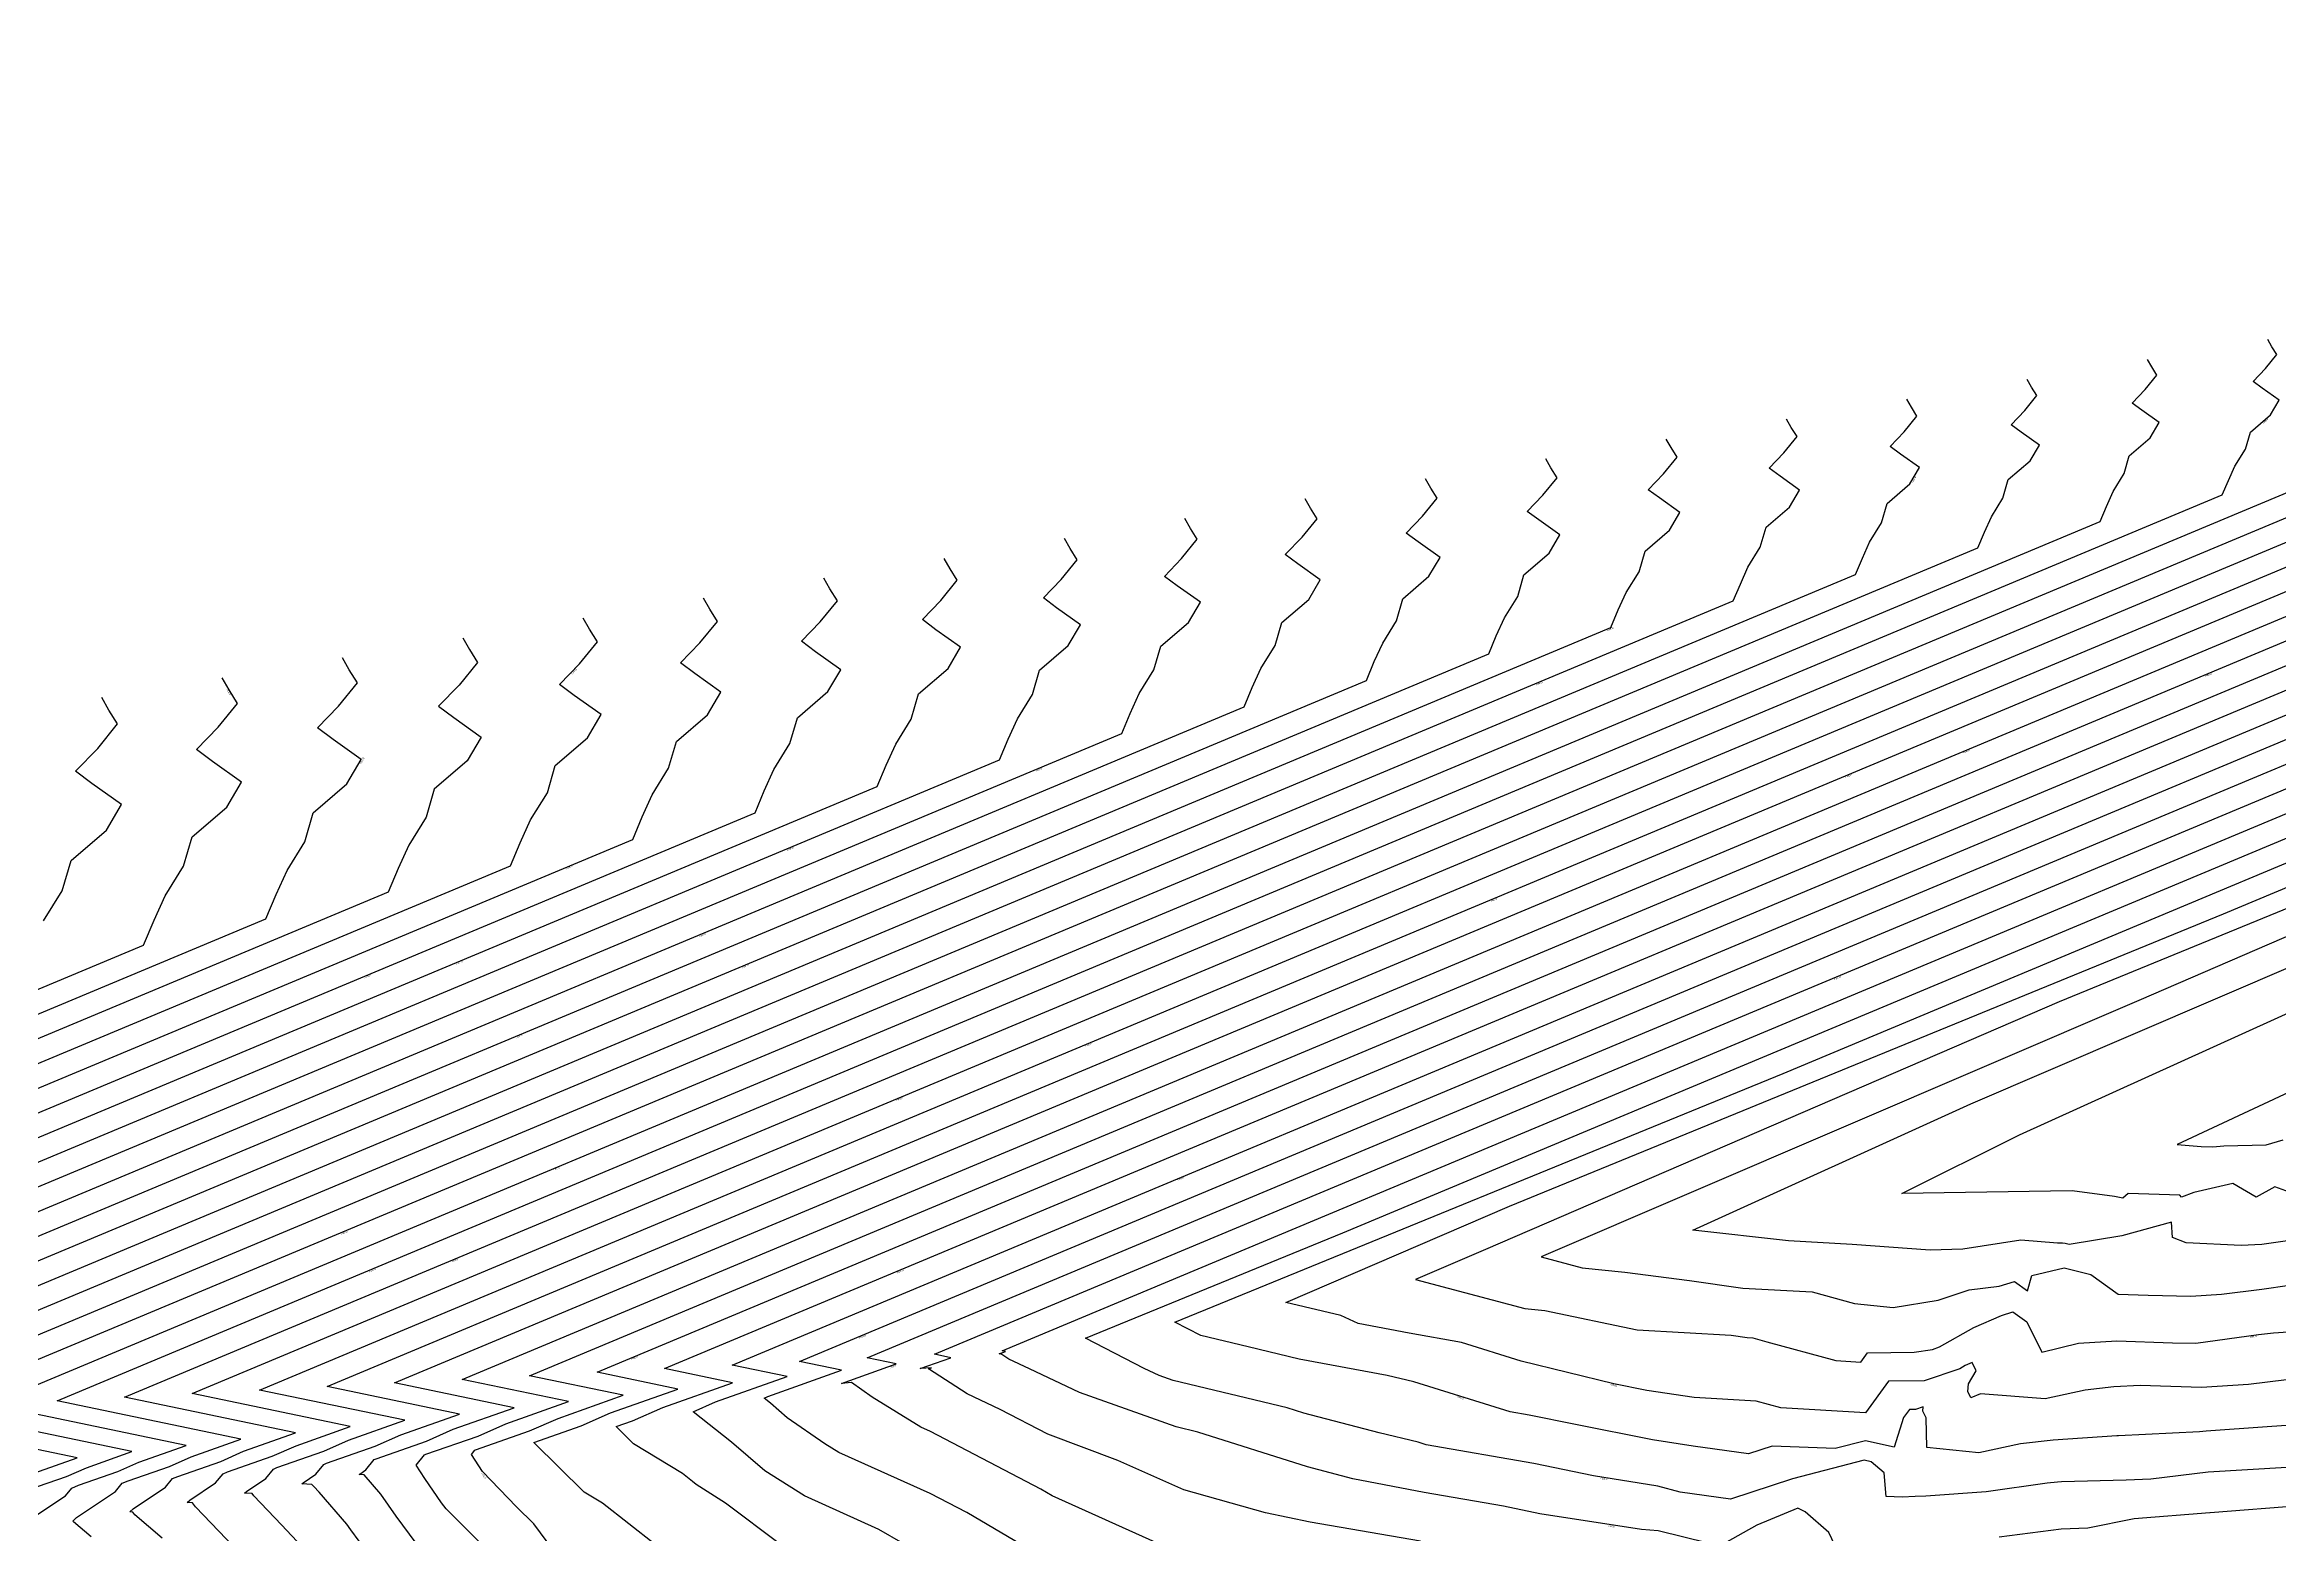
# Model space of a CAD drawing. Extents: x 1684434 to 1702565, y 997334 to 1000228.
# Drawn here: x 1698691 to 1699225, y 999727 to 1000083 of the extents above; entities that cross this region are included whole.
import ezdxf

# ---------------------------------------------------------------- set-up
doc = ezdxf.new("R2010")
doc.units = 0
doc.layers.add('Default', color=7, linetype='Continuous')

msp = doc.modelspace()

# ---------------------------------------------------------------- linework, layer by layer
at = {"layer": 'Default'}
for points in [[(1699226.43, 999763.7), (1699217.42, 999762.58), (1699206.14, 999761.83), (1699191.49, 999762.31), (1699185.21, 999762.05), (1699178.42, 999761.19), (1699168.8, 999759.17), (1699153.41, 999760.37), (1699151.1, 999759.41), (1699150.34, 999760.89), (1699150.52, 999762.77), (1699152.35, 999765.85), (1699151.37, 999767.8), (1699149.73, 999767.08), (1699148.43, 999766.34), (1699139.93, 999763.47), (1699131.44, 999763.39), (1699125.89, 999755.78), (1699105.69, 999757), (1699099.8, 999758.61), (1699085.03, 999759.45), (1699073.7, 999761.14), (1699065.81, 999762.71), (1699043.67, 999768.16), (1699029.44, 999772.62), (1699016.98, 999774.81), (1699004.76, 999777.14), (1699000.66, 999779.04), (1698987.52, 999782.15), (1699040.92, 999805.2), (1699211.38, 999874.98), (1699707.5, 1000082.51)], [(1699228.64, 999752.97), (1699209.47, 999751.57), (1699207.26, 999751.44), (1699205.65, 999751.24), (1699186.38, 999750.32), (1699185.97, 999750.31), (1699170.74, 999749.26), (1699162.93, 999748.38), (1699153, 999746.26), (1699140.57, 999747.55), (1699140.41, 999754.62), (1699139.6, 999756.2), (1699139.7, 999757.26), (1699137.87, 999756.64), (1699136.45, 999756.62), (1699135.04, 999754.68), (1699132.74, 999747.63), (1699125.95, 999749.13), (1699118.71, 999747.26), (1699103.65, 999747.86), (1699098, 999746), (1699084.8, 999747.88), (1699075.03, 999749.33), (1699056.66, 999752.99), (1699045.62, 999755.24), (1699041.05, 999756.04), (1699018.09, 999763.19), (1699011.71, 999764.76), (1698990.66, 999768.63), (1698978.47, 999771.54), (1698967.19, 999774.25), (1698961.01, 999777.43), (1699106.24, 999836.88), (1699678.31, 1000076.19)], [(1699226.55, 999742.77), (1699207.73, 999741.68), (1699194.03, 999740.01), (1699188.2, 999739.73), (1699172.76, 999739.35), (1699171.79, 999739.28), (1699169.28, 999739), (1699154.78, 999736.92), (1699140.35, 999735.95), (1699137.81, 999735.8), (1699134.68, 999735.66), (1699130.85, 999735.85), (1699130.41, 999741.52), (1699127.27, 999744.12), (1699125.63, 999744.48), (1699108.52, 999740.07), (1699093.71, 999735.18), (1699081.65, 999736.89), (1699076.33, 999738.28), (1699060.98, 999740.8), (1699046.72, 999743.7), (1699021.02, 999748.19), (1699019.08, 999748.79), (1699009.83, 999751.07), (1698991.8, 999755.77), (1698987.83, 999757.03), (1698960.57, 999763.55), (1698957.26, 999764.73), (1698953.68, 999766.42), (1698939.67, 999773.65), (1699001.1, 999798.79), (1699649.11, 1000069.86)], [(1699088.39, 999724.67), (1699076.39, 999727.62), (1699072.45, 999727.92), (1699048.19, 999731.73), (1699039.48, 999733.53), (1699020.55, 999736.78), (1699003.52, 999740.08), (1698992.66, 999742.91), (1698966.51, 999751.23), (1698961.33, 999752.47), (1698938.24, 999760.69), (1698926.29, 999766.33), (1698921.38, 999768.66), (1698919.42, 999769.92), (1698919.57, 999769.97), (1698919.01, 999769.92), (1698920.55, 999770.47), (1698919.73, 999770.64), (1699619.91, 1000063.54)], [(1699019.7, 999725.2), (1698993.35, 999729.73), (1698982.62, 999731.9), (1698963.12, 999737.41), (1698947.35, 999744.46), (1698930.63, 999750.76), (1698919.31, 999756.65), (1698911.43, 999760.38), (1698902.14, 999766.36), (1698902.87, 999766.6), (1698900.18, 999766.38), (1698907.51, 999768.98), (1698903.61, 999769.79), (1699590.71, 1000057.21)], [(1698958.03, 999724.11), (1698931.74, 999735.98), (1698928.97, 999737.62), (1698902.62, 999751.35), (1698900.36, 999752.37), (1698888.69, 999759.58), (1698883.77, 999763.03), (1698881.36, 999762.84), (1698894.47, 999767.48), (1698887.49, 999768.93), (1699561.51, 1000050.89)], [(1698932.47, 999719.48), (1698911.3, 999732), (1698902.54, 999736.56), (1698880.75, 999746.31), (1698877.39, 999748.39), (1698868.46, 999754.66), (1698864.44, 999758.13), (1698862.9, 999759.35), (1698863.79, 999759.74), (1698881.43, 999765.99), (1698871.37, 999768.08), (1699532.31, 1000044.56)], [(1698901.93, 999721.23), (1698890.31, 999727.97), (1698872.53, 999736), (1698863.08, 999741.93), (1698855.14, 999748.78), (1698845.95, 999756.07), (1698851.28, 999758.43), (1698868.39, 999764.49), (1698855.25, 999767.23), (1699503.11, 1000038.24)], [(1698866.85, 999724.39), (1698853.73, 999734.28), (1698846.72, 999738.67), (1698845.85, 999739.43), (1698843.44, 999741.34), (1698831.75, 999748.4), (1698827.56, 999752.52), (1698831.48, 999753.89), (1698838.76, 999757.12), (1698855.35, 999763), (1698839.13, 999766.37), (1699473.92, 1000031.91)], [(1698843.19, 999719.47), (1698824.36, 999734.24), (1698819.96, 999736.9), (1698807.93, 999748.74), (1698819.19, 999752.68), (1698826.24, 999755.81), (1698842.31, 999761.5), (1698823.02, 999765.52), (1699444.72, 1000025.59)], [(1698814.04, 999721), (1698807.96, 999729.27), (1698803.8, 999733.4), (1698795.63, 999741.83), (1698793.02, 999745.86), (1698793.87, 999746.91), (1698794, 999746.96), (1698806.9, 999751.48), (1698813.73, 999754.5), (1698829.27, 999760.01), (1698806.9, 999764.67), (1699415.52, 1000019.26)], [(1698702.25, 999726.19), (1698698.01, 999729.8), (1698697.93, 999729.91), (1698697.82, 999729.91), (1698698.71, 999730.84), (1698708.02, 999736.99), (1698709.63, 999738.99), (1698711.04, 999739.58), (1698720.9, 999743.03), (1698726.11, 999745.34), (1698737.98, 999749.55), (1698694.06, 999758.69), (1699211.13, 999974.99), (1699212.59, 999978.45), (1699214.13, 999981.86), (1699216.65, 999985.94), (1699217.85, 999990.02), (1699222.65, 999994.16), (1699224.69, 999997.63), (1699220.68, 1000000.48), (1699218.47, 1000002.12), (1699221.46, 1000005.21), (1699224.15, 1000008.52), (1699222.98, 1000010.4), (1699222.02, 1000012.08)], [(1698795.83, 999724.07), (1698786.96, 999732.88), (1698785.87, 999734.35), (1698781.91, 999740.11), (1698779.84, 999743.31), (1698781.84, 999745.78), (1698782.15, 999745.91), (1698794.62, 999750.27), (1698801.21, 999753.19), (1698816.23, 999758.51), (1698790.78, 999763.81), (1699386.32, 1000012.94)], [(1698687.33, 999737.47), (1698696.32, 999740.61), (1698701.07, 999742.72), (1698711.9, 999746.56), (1698661.82, 999756.98), (1699152.73, 999962.34), (1699154.31, 999966.09), (1699155.98, 999969.79), (1699158.73, 999974.22), (1699160.02, 999978.65), (1699165.23, 999983.14), (1699167.44, 999986.9), (1699163.1, 999989.99), (1699160.69, 999991.77), (1699163.94, 999995.13), (1699166.86, 999998.72), (1699165.59, 1000000.75), (1699164.55, 1000002.58)], [(1698685.18, 999728.77), (1698696.06, 999735.96), (1698697.6, 999737.86), (1698699.19, 999738.52), (1698708.61, 999741.82), (1698713.59, 999744.03), (1698724.94, 999748.05), (1698677.94, 999757.83), (1699181.93, 999968.66), (1699183.45, 999972.27), (1699185.05, 999975.82), (1699187.69, 999980.08), (1699188.93, 999984.34), (1699193.94, 999988.65), (1699196.06, 999992.26), (1699191.89, 999995.23), (1699189.58, 999996.94), (1699192.7, 1000000.17), (1699195.5, 1000003.62), (1699194.28, 1000005.57), (1699193.29, 1000007.33)], [(1698782.99, 999720.4), (1698775.04, 999731.11), (1698771.4, 999736.41), (1698767.42, 999741), (1698766.19, 999741.05), (1698766.34, 999741.2), (1698767.8, 999742.17), (1698769.8, 999744.64), (1698770.3, 999744.85), (1698782.33, 999749.06), (1698788.69, 999751.89), (1698803.19, 999757.02), (1698774.66, 999762.96), (1699357.12, 1000006.61)], [(1698688.56, 999741.41), (1698698.86, 999745.06), (1698645.7, 999756.13), (1699123.53, 999956.01), (1699125.18, 999959.91), (1699126.91, 999963.76), (1699129.76, 999968.36), (1699131.11, 999972.97), (1699136.52, 999977.62), (1699138.82, 999981.54), (1699134.3, 999984.75), (1699131.81, 999986.6), (1699135.18, 999990.09), (1699138.21, 999993.82), (1699136.89, 999995.93), (1699135.82, 999997.83)], [(1698766.19, 999725.2), (1698764.21, 999727.87), (1698763.31, 999729.19), (1698756.68, 999736.84), (1698755.37, 999738.25), (1698754.95, 999738.69), (1698754.93, 999738.72), (1698752.52, 999738.83), (1698752.81, 999739.13), (1698755.84, 999741.13), (1698757.77, 999743.51), (1698758.45, 999743.8), (1698770.04, 999747.86), (1698776.18, 999750.58), (1698790.15, 999755.52), (1698758.54, 999762.1), (1699327.92, 1000000.29)], [(1698629.58, 999755.27), (1699094.33, 999949.69), (1699096.04, 999953.73), (1699097.84, 999957.72), (1699100.8, 999962.5), (1699102.19, 999967.28), (1699107.81, 999972.11), (1699110.2, 999976.17), (1699105.51, 999979.51), (1699102.92, 999981.43), (1699106.42, 999985.05), (1699109.57, 999988.92), (1699108.2, 999991.11), (1699107.08, 999993.08)], [(1698752.58, 999723.81), (1698747.7, 999729.08), (1698741.04, 999736.01), (1698740.68, 999736.52), (1698738.84, 999736.6), (1698739.28, 999737.06), (1698743.89, 999740.1), (1698745.73, 999742.38), (1698746.59, 999742.74), (1698757.76, 999746.65), (1698763.66, 999749.27), (1698777.11, 999754.03), (1698742.42, 999761.25), (1699298.72, 999993.96)], [(1698613.47, 999754.42), (1699065.14, 999943.36), (1699066.9, 999947.55), (1699068.77, 999951.69), (1699071.84, 999956.64), (1699073.28, 999961.59), (1699079.1, 999966.6), (1699081.58, 999970.81), (1699076.72, 999974.27), (1699074.03, 999976.25), (1699077.66, 999980.01), (1699080.92, 999984.02), (1699079.5, 999986.29), (1699078.34, 999988.33)], [(1698740.02, 999719.92), (1698727.13, 999733.33), (1698726.43, 999734.31), (1698725.17, 999734.37), (1698725.76, 999734.99), (1698731.93, 999739.06), (1698733.7, 999741.25), (1698734.74, 999741.69), (1698745.47, 999745.44), (1698751.14, 999747.96), (1698764.06, 999752.53), (1698726.3, 999760.4), (1699269.53, 999987.64)], [(1698597.35, 999753.57), (1699035.94, 999937.03), (1699037.77, 999941.38), (1699039.7, 999945.66), (1699042.87, 999950.78), (1699044.37, 999955.91), (1699050.39, 999961.09), (1699052.95, 999965.45), (1699047.92, 999969.02), (1699045.15, 999971.08), (1699048.9, 999974.96), (1699052.28, 999979.11), (1699050.81, 999981.47), (1699049.61, 999983.59)], [(1698719.21, 999725.88), (1698712.64, 999731.47), (1698712.18, 999732.11), (1698711.49, 999732.14), (1698712.23, 999732.92), (1698719.97, 999738.03), (1698721.67, 999740.12), (1698722.89, 999740.63), (1698733.18, 999744.23), (1698738.62, 999746.65), (1698751.02, 999751.04), (1698710.18, 999759.54), (1699240.33, 999981.31)], [(1698581.23, 999752.71), (1699006.74, 999930.71), (1699008.63, 999935.2), (1699010.63, 999939.62), (1699013.91, 999944.92), (1699015.45, 999950.22), (1699021.68, 999955.58), (1699024.33, 999960.08), (1699019.13, 999963.78), (1699016.26, 999965.91), (1699020.14, 999969.92), (1699023.63, 999974.21), (1699022.11, 999976.65), (1699020.87, 999978.84)], [(1698565.11, 999751.86), (1698977.54, 999924.38), (1698979.49, 999929.02), (1698981.56, 999933.59), (1698984.94, 999939.06), (1698986.54, 999944.54), (1698992.97, 999950.07), (1698995.71, 999954.72), (1698990.34, 999958.54), (1698987.37, 999960.74), (1698991.38, 999964.88), (1698994.99, 999969.31), (1698993.42, 999971.83), (1698992.14, 999974.09)], [(1698548.99, 999751), (1698948.34, 999918.06), (1698950.36, 999922.84), (1698952.48, 999927.56), (1698955.98, 999933.2), (1698957.63, 999938.85), (1698964.26, 999944.56), (1698967.09, 999949.36), (1698961.55, 999953.3), (1698958.49, 999955.56), (1698962.62, 999959.84), (1698966.34, 999964.41), (1698964.72, 999967.01), (1698963.4, 999969.34)], [(1698516.75, 999749.3), (1698889.94, 999905.41), (1698892.08, 999910.49), (1698894.34, 999915.49), (1698898.05, 999921.48), (1698899.8, 999927.48), (1698906.84, 999933.54), (1698909.84, 999938.63), (1698903.96, 999942.81), (1698900.71, 999945.22), (1698905.1, 999949.76), (1698909.05, 999954.61), (1698907.33, 999957.37), (1698905.93, 999959.84)], [(1698532.87, 999750.15), (1698919.14, 999911.73), (1698921.22, 999916.66), (1698923.41, 999921.52), (1698927.02, 999927.34), (1698928.71, 999933.16), (1698935.55, 999939.05), (1698938.46, 999943.99), (1698932.75, 999948.06), (1698929.6, 999950.39), (1698933.86, 999954.8), (1698937.7, 999959.51), (1698936.03, 999962.19), (1698934.67, 999964.59)], [(1698500.63, 999748.44), (1698860.75, 999899.08), (1698862.95, 999904.31), (1698865.27, 999909.46), (1698869.09, 999915.62), (1698870.89, 999921.79), (1698878.13, 999928.03), (1698881.22, 999933.27), (1698875.17, 999937.57), (1698871.83, 999940.05), (1698876.34, 999944.72), (1698880.41, 999949.71), (1698878.64, 999952.55), (1698877.19, 999955.09)], [(1698484.51, 999747.59), (1698831.55, 999892.76), (1698833.81, 999898.13), (1698836.2, 999903.42), (1698840.12, 999909.76), (1698841.97, 999916.1), (1698849.43, 999922.52), (1698852.6, 999927.9), (1698846.38, 999932.33), (1698842.94, 999934.87), (1698847.58, 999939.68), (1698851.76, 999944.81), (1698849.94, 999947.73), (1698848.46, 999950.34)], [(1698468.39, 999746.73), (1698802.35, 999886.43), (1698804.67, 999891.95), (1698807.13, 999897.39), (1698811.16, 999903.9), (1698813.06, 999910.42), (1698820.72, 999917.01), (1698823.97, 999922.54), (1698817.58, 999927.09), (1698814.05, 999929.7), (1698818.82, 999934.64), (1698823.12, 999939.91), (1698821.25, 999942.91), (1698819.72, 999945.59)], [(1698790.99, 999940.85), (1698792.55, 999938.09), (1698794.47, 999935.01), (1698790.06, 999929.6), (1698785.17, 999924.53), (1698788.79, 999921.85), (1698795.35, 999917.18), (1698792.01, 999911.5), (1698784.15, 999904.73), (1698782.2, 999898.04), (1698778.06, 999891.36), (1698775.54, 999885.77), (1698773.15, 999880.11), (1698452.27, 999745.88)], [(1698436.15, 999745.03), (1698743.95, 999873.78), (1698746.4, 999879.6), (1698748.99, 999885.32), (1698753.23, 999892.18), (1698755.24, 999899.05), (1698763.3, 999905.99), (1698766.73, 999911.81), (1698760, 999916.6), (1698756.28, 999919.36), (1698761.3, 999924.56), (1698765.82, 999930.11), (1698763.86, 999933.27), (1698762.25, 999936.1)], [(1698420.03, 999744.17), (1698714.75, 999867.46), (1698717.26, 999873.42), (1698719.91, 999879.29), (1698724.27, 999886.32), (1698726.32, 999893.36), (1698734.59, 999900.48), (1698738.11, 999906.45), (1698731.21, 999911.36), (1698727.39, 999914.19), (1698732.54, 999919.52), (1698737.18, 999925.21), (1698735.16, 999928.45), (1698733.52, 999931.35)], [(1698690.84, 999873.26), (1698695.31, 999880.46), (1698697.41, 999887.67), (1698705.88, 999894.97), (1698709.48, 999901.09), (1698702.41, 999906.12), (1698698.51, 999909.01), (1698703.78, 999914.47), (1698708.53, 999920.31), (1698706.47, 999923.63), (1698704.78, 999926.6)], [(1699316.52, 999913.07), (1699172.15, 999853.97), (1699035.19, 999794.85), (1699018.44, 999787.65), (1699044.57, 999780.75), (1699049.36, 999780.25), (1699071.41, 999775.67), (1699093.87, 999774.33), (1699097.69, 999773.78), (1699099.03, 999773.71), (1699102.39, 999772.78), (1699118.82, 999768.28), (1699124.78, 999767.92), (1699126.42, 999770.17), (1699137.53, 999770.27), (1699141.91, 999770.96), (1699143.62, 999771.54), (1699151.76, 999776.19), (1699158.37, 999779.07), (1699161.11, 999779.9), (1699164.45, 999777.52), (1699168.06, 999770.3), (1699176.77, 999772.47), (1699185.93, 999773.01), (1699199.24, 999772.55), (1699204.82, 999772.45), (1699219.8, 999774.49), (1699223.37, 999774.94), (1699231.46, 999775.5)], [(1699226.74, 999796.89), (1699220.56, 999796), (1699215.62, 999795.74), (1699202.49, 999796.42), (1699199.23, 999797.66), (1699198.99, 999801.34), (1699187.13, 999798.07), (1699174.58, 999796.05), (1699173.64, 999796.23), (1699173.01, 999796.31), (1699171.81, 999796.29), (1699163.06, 999797.03), (1699149.14, 999794.93), (1699141.37, 999794.69), (1699122.76, 999796.03), (1699107.55, 999796.86), (1699084.7, 999799.45), (1699151.11, 999829.59), (1699347.16, 999913.77)], [(1699231.52, 999806.94), (1699223.67, 999809.79), (1699219.25, 999807.34), (1699213.67, 999810.54), (1699204.37, 999808.44), (1699201.38, 999807.28), (1699200.99, 999807.81), (1699188.69, 999808.17), (1699187.4, 999807.09), (1699185.35, 999807.49), (1699175.26, 999808.81), (1699170.1, 999808.74), (1699134.57, 999808.16), (1699162.74, 999822.18), (1699362.58, 999912.87)], [(1699303.38, 999902.75), (1699191.18, 999854.31), (1699048.49, 999793.04), (1699058.29, 999790.45), (1699068.47, 999789.39), (1699083.93, 999787.43), (1699096.67, 999785.58), (1699113.21, 999784.71), (1699123.3, 999781.94), (1699132.52, 999780.99), (1699143.29, 999782.69), (1699150.67, 999785.19), (1699157.82, 999786.08), (1699161.49, 999787.19), (1699164.65, 999784.94), (1699165.62, 999788.63), (1699173.37, 999790.46), (1699179.77, 999788.85), (1699186.29, 999784.14), (1699193.43, 999783.9), (1699203.62, 999783.65), (1699210.91, 999784.19), (1699220.54, 999785.38), (1699233.78, 999787.25)], [(1699345, 999887.48), (1699200.36, 999819.91), (1699206.12, 999819.4), (1699208.84, 999819.35), (1699211.49, 999819.55), (1699221.58, 999819.83), (1699225.64, 999820.98)], [(1699118.57, 999724.2), (1699117.15, 999727.21), (1699111.52, 999732.16), (1699109.75, 999733.06), (1699099.95, 999728.97), (1699092.17, 999724.64)], [(1699230.62, 999733.7), (1699208.21, 999731.93), (1699208.19, 999731.92), (1699208.18, 999731.92), (1699190.07, 999730.54), (1699179.01, 999728.27), (1699172.69, 999728.01), (1699157.83, 999726.14)]]:
    msp.add_lwpolyline(points, dxfattribs=at)

# ---------------------------------------------------------------- texts
for s, rotation, p in [(' 738.0', 40.7261, (1699220.7, 999991.82)), (' 735.0', 59.5153, (1699137.1, 999977.62)), (' 733.0', 22.7004, (1699064.02, 999942.35)), (' 724.0', 46.0044, (1698816.9, 999931.93)), (' 721.0', 299.5502, (1698734.38, 999928.81)), (' 734.0', 22.7004, (1699047.06, 999929.37)), (' 745.0', 22.7004, (1699206.84, 999931.43)), (' 722.0', 59.5153, (1698766.54, 999910.52)), (' 744.0', 22.7004, (1699149.06, 999913.15)), (' 729.0', 22.7004, (1698927.6, 999908.84)), (' 743.0', 22.7004, (1699120.9, 999907.26)), (' 728.0', 22.7004, (1698868.21, 999889.89)), (' 725.0', 22.7004, (1698815.47, 999885.49)), (' 742.0', 22.7004, (1699036.26, 999877.74)), (' 730.0', 22.7004, (1698847.25, 999869.34)), (' 727.0', 22.7004, (1698789.23, 999862.74)), (' 726.0', 22.7004, (1698767.25, 999859.43)), (' 732.0', 22.7004, (1698857.5, 999861.85)), (' 751.0', 22.7004, (1699118.31, 999859.06)), (' 731.0', 22.7004, (1698803.46, 999845.13)), (' 741.0', 22.7004, (1698939.41, 999843.11)), (' 740.0', 22.7004, (1698894.34, 999830.15)), (' 737.0', 22.7004, (1698812.45, 999813.56)), (' 748.0', 22.7004, (1698961.46, 999811.11)), (' 736.0', 22.7004, (1698761.69, 999798.21)), (' 738.0', 22.7004, (1698768.4, 999789.24)), (' 739.0', 22.7004, (1698788.16, 999791.62)), (' 747.0', 22.7004, (1698894.49, 999788.99)), (' 749.0', 22.7004, (1698885.48, 999773.44)), (' 756.0', 7.7667, (1699217.42, 999773.66)), (' 746.0', 22.7004, (1698830.98, 999768.31)), (' 750.0', 19.5017, (1698892.68, 999766.32)), (' 755.0', 346.1758, (1699064.65, 999762.48)), (' 754.0', 342.7067, (1699028.08, 999759.56)), (' 745.0', 302.9266, (1698795.17, 999741.63)), (' 753.0', 350.6752, (1699062.35, 999740.06)), (' 752.0', 351.0917, (1699064.22, 999728.71))]:
    msp.add_text(s, height=0.5, rotation=rotation, dxfattribs=at).set_placement(p)

doc.saveas('drawing.dxf')
